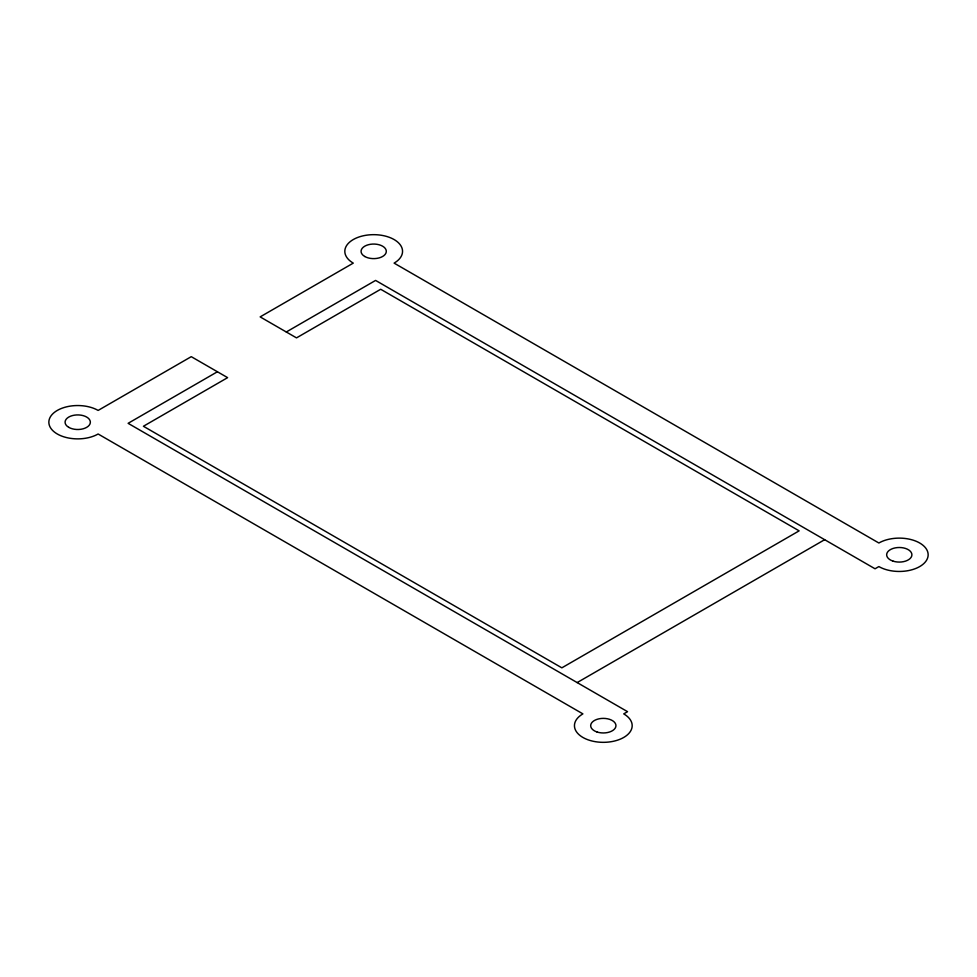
<?xml version="1.0" encoding="UTF-8"?>
<svg xmlns="http://www.w3.org/2000/svg" width="977" height="977" viewBox="0 0 977 977"><rect width="100%" height="100%" fill="white"/><g stroke="black" fill="none" stroke-linecap="round" stroke-linejoin="round"><path stroke-width="1.47" d="M217.407 371.761L128.109 423.322L627.552 711.671L623.729 713.882A28.87 16.67 0 0 1 623.729 737.452A28.87 16.67 0 0 1 582.903 737.452A28.87 16.67 0 0 1 582.903 713.882L98.127 433.996A28.87 16.67 0 0 1 57.301 433.996A28.87 16.67 0 0 1 57.301 410.425A28.87 16.67 0 0 1 98.127 410.425L191.26 356.666L227.617 377.647L143.411 426.265L561.848 667.841L799.137 530.853L380.7 289.265L296.507 337.883L260.151 316.89L353.271 263.118A28.87 16.67 0 0 1 353.271 239.548A28.87 16.67 0 0 1 394.097 239.548A28.87 16.67 0 0 1 394.097 263.118L878.873 543.004A28.87 16.67 0 0 1 919.699 543.004A28.87 16.67 0 0 1 919.699 566.575A28.87 16.67 0 0 1 878.873 566.575L875.05 568.785L375.595 280.423L286.298 331.985M577.163 682.581L824.649 539.695M68.781 427.364A12.628 7.291 0 0 0 89.921 424.103A12.628 7.291 0 0 0 74.447 415.164A12.628 7.291 0 0 0 68.781 427.364M596.996 731.981A12.628 7.291 0 0 0 615.95 725.667A12.628 7.291 0 0 0 596.996 719.353A12.628 7.291 0 0 0 596.996 731.981M364.751 256.487A12.628 7.291 0 0 0 385.878 253.226A12.628 7.291 0 0 0 370.417 244.299A12.628 7.291 0 0 0 364.751 256.487M892.966 561.103A12.628 7.291 0 0 0 911.907 554.789A12.628 7.291 0 0 0 892.966 548.476A12.628 7.291 0 0 0 892.966 561.103"/></g></svg>
